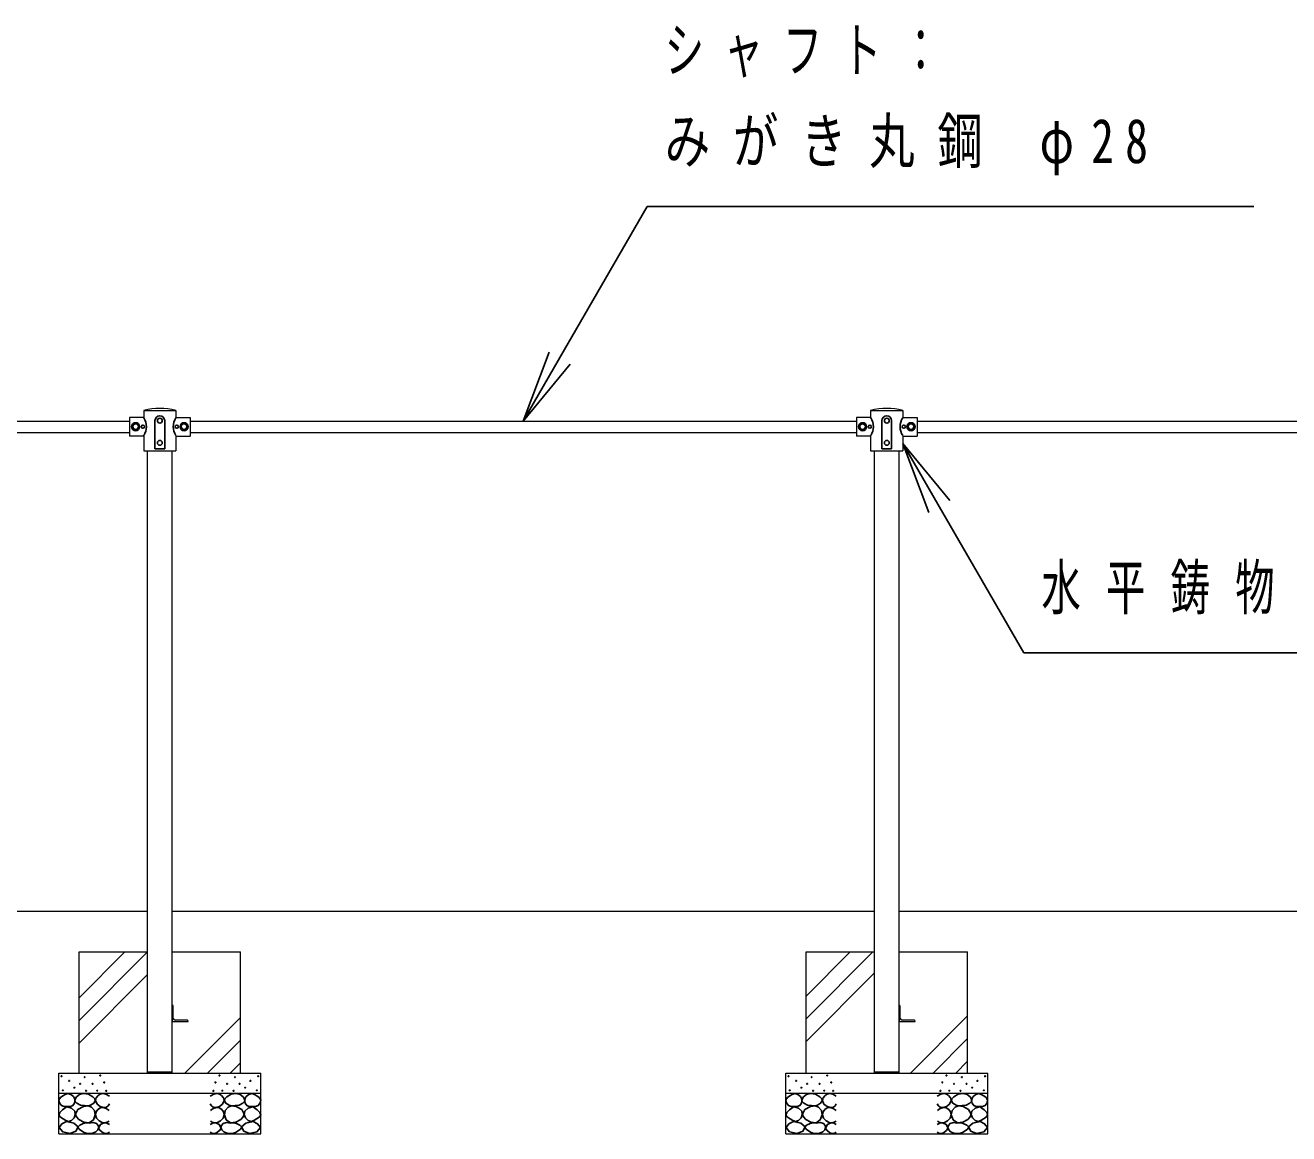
# Model space of a CAD drawing. Units: millimetres at full size; details may follow other scales. Extents: x -23589 to 138, y -1188 to 16020.
# Drawn here: x -8744 to -5616, y 5084 to 7828 of the extents above; entities that cross this region are included whole.
import ezdxf

# ---------------------------------------------------------------- set-up
doc = ezdxf.new("R2010")
doc.units = ezdxf.units.MM
doc.layers.add('線', color=7, linetype='Continuous', lineweight=13)
doc.layers.add('補助', color=2, linetype='Continuous', lineweight=25)
doc.styles.add('ＭＳ ゴシック', font='')
doc.styles.get('ＭＳ ゴシック').set_extended_font_data('MS Gothic')

msp = doc.modelspace()

# ---------------------------------------------------------------- linework, layer by layer
at = {"layer": '線'}
for p, q in [((-8485.76, 6857.193), (-8485.76, 6811.193)), ((-8450.76, 6857.193), (-8485.76, 6857.193)), ((-8450.76, 6874.693), (-8450.76, 6857.193)), ((-8450.76, 6874.169), (-8370.76, 6874.169)), ((-8370.76, 6874.693), (-8370.76, 6857.193)), ((-8370.76, 6857.193), (-8335.76, 6857.193)), ((-8335.76, 6857.193), (-8335.76, 6811.193)), ((-6685.76, 6857.193), (-6685.76, 6811.193)), ((-6650.76, 6857.193), (-6685.76, 6857.193)), ((-6650.76, 6874.693), (-6650.76, 6857.193)), ((-6650.76, 6874.169), (-6570.76, 6874.169)), ((-6570.76, 6874.693), (-6570.76, 6857.193)), ((-6570.76, 6857.193), (-6535.76, 6857.193)), ((-6535.76, 6857.193), (-6535.76, 6811.193)), ((-10135.76, 6848.193), (-8485.76, 6848.193)), ((-10135.76, 6820.193), (-8485.76, 6820.193)), ((-8335.76, 6848.193), (-6685.76, 6848.193)), ((-8335.76, 6820.193), (-6685.76, 6820.193)), ((-6535.76, 6848.193), (-4885.76, 6848.193)), ((-6535.76, 6820.193), (-4885.76, 6820.193)), ((-8450.76, 6811.193), (-8485.76, 6811.193)), ((-8450.76, 6811.193), (-8450.76, 6774.193)), ((-8370.76, 6811.193), (-8335.76, 6811.193)), ((-8370.76, 6811.193), (-8370.76, 6774.193)), ((-6650.76, 6811.193), (-6685.76, 6811.193)), ((-6650.76, 6811.193), (-6650.76, 6774.193)), ((-6570.76, 6811.193), (-6535.76, 6811.193)), ((-6570.76, 6811.193), (-6570.76, 6774.193)), ((-8450.76, 6774.193), (-8370.76, 6774.193)), ((-8441.01, 5234.193), (-8441.01, 6774.193)), ((-8380.51, 5234.193), (-8380.51, 6774.193)), ((-6650.76, 6774.193), (-6570.76, 6774.193)), ((-6641.01, 5234.193), (-6641.01, 6774.193)), ((-6580.51, 5234.193), (-6580.51, 6774.193)), ((-8441.01, 5634.193), (-10180.51, 5634.193)), ((-6641.01, 5634.193), (-8380.51, 5634.193)), ((-4841.01, 5634.193), (-6580.51, 5634.193)), ((-8610.76, 5534.193), (-8441.01, 5534.193)), ((-8610.76, 5234.193), (-8610.76, 5534.193)), ((-8380.51, 5534.193), (-8210.76, 5534.193)), ((-8210.76, 5234.193), (-8210.76, 5534.193)), ((-6810.76, 5534.193), (-6641.01, 5534.193)), ((-6810.76, 5234.193), (-6810.76, 5534.193)), ((-6580.51, 5534.193), (-6410.76, 5534.193)), ((-6410.76, 5234.193), (-6410.76, 5534.193)), ((-8379.51, 5402.193), (-8380.51, 5402.193)), ((-8380.51, 5402.193), (-8380.51, 5362.193)), ((-8377.51, 5369.693), (-8377.51, 5400.193)), ((-6579.51, 5402.193), (-6580.51, 5402.193)), ((-6580.51, 5402.193), (-6580.51, 5362.193)), ((-6577.51, 5369.693), (-6577.51, 5400.193)), ((-8380.51, 5362.193), (-8340.51, 5362.193)), ((-8342.51, 5365.193), (-8373.01, 5365.193)), ((-8340.51, 5362.193), (-8340.51, 5363.193)), ((-6580.51, 5362.193), (-6540.51, 5362.193)), ((-6542.51, 5365.193), (-6573.01, 5365.193)), ((-6540.51, 5362.193), (-6540.51, 5363.193)), ((-8660.76, 5084.193), (-8660.76, 5234.193)), ((-8660.76, 5234.193), (-8160.76, 5234.193)), ((-8160.76, 5084.193), (-8160.76, 5234.193)), ((-6860.76, 5084.193), (-6860.76, 5234.193)), ((-6860.76, 5234.193), (-6360.76, 5234.193)), ((-6360.76, 5084.193), (-6360.76, 5234.193)), ((-8660.76, 5184.193), (-8160.76, 5184.193)), ((-6860.76, 5184.193), (-6360.76, 5184.193)), ((-8660.76, 5084.193), (-8160.76, 5084.193)), ((-6860.76, 5084.193), (-6360.76, 5084.193))]:
    msp.add_line(p, q, dxfattribs=at)
at = {"layer": '線', "color": 2, "lineweight": 25}
for p, q in [((-8422.76, 6779.193), (-8422.76, 6849.193)), ((-8398.76, 6779.193), (-8398.76, 6849.193)), ((-6622.76, 6779.193), (-6622.76, 6849.193)), ((-6598.76, 6779.193), (-6598.76, 6849.193)), ((-8422.76, 6779.193), (-8398.76, 6779.193)), ((-6622.76, 6779.193), (-6598.76, 6779.193)), ((-8441.01, 5236.193), (-8380.51, 5236.193)), ((-6641.01, 5236.193), (-6580.51, 5236.193))]:
    msp.add_line(p, q, dxfattribs=at)
for centre, radius in [((-8410.76, 6849.193), 6), ((-6610.76, 6849.193), 6), ((-8470.76, 6834.193), 10), ((-8470.76, 6834.193), 6.9), ((-8452.76, 6834.193), 4), ((-8368.76, 6834.193), 4), ((-8350.76, 6834.193), 10), ((-8350.76, 6834.193), 6.9), ((-6670.76, 6834.193), 10), ((-6670.76, 6834.193), 6.9), ((-6652.76, 6834.193), 4), ((-6568.76, 6834.193), 4), ((-6550.76, 6834.193), 10), ((-6550.76, 6834.193), 6.9), ((-8410.76, 6794.193), 6), ((-6610.76, 6794.193), 6)]:
    msp.add_circle(centre, radius, dxfattribs=at)
at = {"layer": '線'}
for centre, radius, start, end in [((-8410.76, 6699.193), 180, 77.16041, 102.83959), ((-6610.76, 6699.193), 180, 77.16041, 102.83959), ((-8379.51, 5400.193), 2, 0, 90), ((-6579.51, 5400.193), 2, 0, 90), ((-8373.01, 5369.693), 4.5, 180, 270), ((-8342.51, 5363.193), 2, 0, 90), ((-6573.01, 5369.693), 4.5, 180, 270), ((-6542.51, 5363.193), 2, 0, 90)]:
    msp.add_arc(centre, radius, start, end, dxfattribs=at)
at = {"layer": '線', "color": 2, "lineweight": 25}
for centre, radius, start, end in [((-8483.61, 6834.193), 39.794, 326.42046, 33.57954), ((-8410.76, 6849.193), 12, 0, 180), ((-8337.909, 6834.193), 39.794, 146.42046, 213.57954), ((-6683.61, 6834.193), 39.794, 326.42046, 33.57954), ((-6610.76, 6849.193), 12, 0, 180), ((-6537.909, 6834.193), 39.794, 146.42046, 213.57954)]:
    msp.add_arc(centre, radius, start, end, dxfattribs=at)
at = {"layer": '補助'}
for p, q in [((-7420.76, 7004.078), (-7204.187, 7379.193)), ((-7204.187, 7379.193), (-7144.187, 7379.193)), ((-7144.187, 7379.193), (-5701.965, 7379.193)), ((-7446.74, 7019.078), (-7510.76, 6848.193)), ((-7510.76, 6848.193), (-7420.76, 7004.078)), ((-7394.779, 6989.078), (-7510.76, 6848.193)), ((-6506.74, 6621.809), (-6570.76, 6792.693)), ((-6454.779, 6651.809), (-6570.76, 6792.693)), ((-6570.76, 6792.693), (-6480.76, 6636.809)), ((-6480.76, 6636.809), (-6271.403, 6274.193)), ((-6271.403, 6274.193), (-6211.403, 6274.193)), ((-6211.403, 6274.193), (-5443.726, 6274.193))]:
    msp.add_line(p, q, dxfattribs=at)
at = {"layer": '補助', "lineweight": 13}
for p, q in [((-8610.76, 5364.764), (-8441.33, 5534.193)), ((-8610.76, 5420.891), (-8497.457, 5534.193)), ((-6810.76, 5368.713), (-6645.279, 5534.193)), ((-6810.76, 5424.839), (-6701.406, 5534.193)), ((-8610.76, 5308.637), (-8441.01, 5478.387)), ((-6810.76, 5312.586), (-6641.01, 5482.336)), ((-8348.444, 5234.193), (-8210.76, 5371.878)), ((-6552.393, 5234.193), (-6410.76, 5375.827)), ((-6496.266, 5234.193), (-6410.76, 5319.7)), ((-8292.318, 5234.193), (-8210.76, 5315.751)), ((-8236.191, 5234.193), (-8210.76, 5259.625)), ((-6440.14, 5234.193), (-6410.76, 5263.573))]:
    msp.add_line(p, q, dxfattribs=at)
at = {"layer": '補助'}
for points in [[(-8638.311, 5183.595), (-8644.773, 5181.055), (-8650.985, 5177.575), (-8656.843, 5173.538), (-8660.49, 5168.07), (-8659.478, 5160.488), (-8654.47, 5154.129), (-8647.605, 5151.539), (-8639.895, 5151.277), (-8632.283, 5151.881), (-8625.954, 5154.445), (-8622.201, 5159.731), (-8620.884, 5166.169), (-8621.732, 5171.375), (-8624.687, 5176.308), (-8630.846, 5181.135)], [(-8598.887, 5183.686), (-8603.791, 5183.069), (-8609.428, 5180.983), (-8617.4, 5175.196), (-8621.051, 5168.279), (-8620.177, 5164.317), (-8616.456, 5159.9), (-8606.965, 5155.128), (-8596.995, 5153.683), (-8589.644, 5153.511), (-8582.129, 5155.035), (-8574.53, 5159.65), (-8570.776, 5165.847), (-8571.745, 5170.5), (-8576.452, 5175.848), (-8587.121, 5182.054)], [(-8222.632, 5183.686), (-8217.728, 5183.069), (-8212.091, 5180.983), (-8204.12, 5175.196), (-8200.468, 5168.279), (-8201.342, 5164.317), (-8205.063, 5159.9), (-8214.554, 5155.128), (-8224.524, 5153.683), (-8231.875, 5153.511), (-8239.391, 5155.035), (-8246.989, 5159.65), (-8250.743, 5165.847), (-8249.774, 5170.5), (-8245.067, 5175.848), (-8234.398, 5182.054)], [(-8183.208, 5183.595), (-8176.746, 5181.055), (-8170.534, 5177.575), (-8164.676, 5173.538), (-8161.029, 5168.07), (-8162.041, 5160.488), (-8167.049, 5154.129), (-8173.914, 5151.539), (-8181.624, 5151.277), (-8189.236, 5151.881), (-8195.565, 5154.445), (-8199.318, 5159.731), (-8200.635, 5166.169), (-8199.787, 5171.375), (-8196.833, 5176.308), (-8190.673, 5181.135)], [(-6838.311, 5183.595), (-6844.773, 5181.055), (-6850.985, 5177.575), (-6856.843, 5173.538), (-6860.49, 5168.07), (-6859.478, 5160.488), (-6854.47, 5154.129), (-6847.605, 5151.539), (-6839.895, 5151.277), (-6832.283, 5151.881), (-6825.954, 5154.445), (-6822.201, 5159.731), (-6820.884, 5166.169), (-6821.732, 5171.375), (-6824.687, 5176.308), (-6830.846, 5181.135)], [(-6798.887, 5183.686), (-6803.791, 5183.069), (-6809.428, 5180.983), (-6817.4, 5175.196), (-6821.051, 5168.279), (-6820.177, 5164.317), (-6816.456, 5159.9), (-6806.965, 5155.128), (-6796.995, 5153.683), (-6789.644, 5153.511), (-6782.129, 5155.035), (-6774.53, 5159.65), (-6770.776, 5165.847), (-6771.745, 5170.5), (-6776.452, 5175.848), (-6787.121, 5182.054)], [(-6422.632, 5183.686), (-6417.728, 5183.069), (-6412.091, 5180.983), (-6404.12, 5175.196), (-6400.468, 5168.279), (-6401.342, 5164.317), (-6405.063, 5159.9), (-6414.554, 5155.128), (-6424.524, 5153.683), (-6431.875, 5153.511), (-6439.391, 5155.035), (-6446.989, 5159.65), (-6450.743, 5165.847), (-6449.774, 5170.5), (-6445.067, 5175.848), (-6434.398, 5182.054)], [(-6383.208, 5183.595), (-6376.746, 5181.055), (-6370.534, 5177.575), (-6364.676, 5173.538), (-6361.029, 5168.07), (-6362.041, 5160.488), (-6367.049, 5154.129), (-6373.914, 5151.539), (-6381.624, 5151.277), (-6389.236, 5151.881), (-6395.565, 5154.445), (-6399.318, 5159.731), (-6400.635, 5166.169), (-6399.787, 5171.375), (-6396.833, 5176.308), (-6390.673, 5181.135)], [(-8640.846, 5150.643), (-8646.175, 5147.851), (-8651.618, 5143.672), (-8658.067, 5136.853), (-8660.49, 5130.048), (-8656.862, 5125.22), (-8650.351, 5120.859), (-8643.714, 5116.572), (-8637.044, 5114.522), (-8629.399, 5116.969), (-8623.102, 5123.394), (-8619.996, 5131.672), (-8621.518, 5140.187), (-8629.676, 5147.438)], [(-8611.591, 5119.356), (-8599.002, 5112.5), (-8585.642, 5111.517), (-8575.359, 5118.971), (-8570.506, 5130.708), (-8572.787, 5141.486), (-8579.696, 5149.629), (-8588.521, 5153.062), (-8599.698, 5151.791), (-8613.452, 5143.737), (-8619.429, 5132.871), (-8616.793, 5125.677)], [(-8209.928, 5119.356), (-8222.517, 5112.5), (-8235.877, 5111.517), (-8246.161, 5118.971), (-8251.013, 5130.708), (-8248.733, 5141.486), (-8241.823, 5149.629), (-8232.998, 5153.062), (-8221.822, 5151.791), (-8208.067, 5143.737), (-8202.09, 5132.871), (-8204.726, 5125.677)], [(-8180.673, 5150.643), (-8175.345, 5147.851), (-8169.901, 5143.672), (-8163.452, 5136.853), (-8161.029, 5130.048), (-8164.657, 5125.22), (-8171.168, 5120.859), (-8177.805, 5116.572), (-8184.475, 5114.522), (-8192.12, 5116.969), (-8198.417, 5123.394), (-8201.523, 5131.672), (-8200.001, 5140.187), (-8191.843, 5147.438)], [(-6840.846, 5150.643), (-6846.175, 5147.851), (-6851.618, 5143.672), (-6858.067, 5136.853), (-6860.49, 5130.048), (-6856.862, 5125.22), (-6850.351, 5120.859), (-6843.714, 5116.572), (-6837.044, 5114.522), (-6829.399, 5116.969), (-6823.102, 5123.394), (-6819.996, 5131.672), (-6821.518, 5140.187), (-6829.676, 5147.438)], [(-6811.591, 5119.356), (-6799.002, 5112.5), (-6785.642, 5111.517), (-6775.359, 5118.971), (-6770.506, 5130.708), (-6772.787, 5141.486), (-6779.696, 5149.629), (-6788.521, 5153.062), (-6799.698, 5151.791), (-6813.452, 5143.737), (-6819.429, 5132.871), (-6816.793, 5125.677)], [(-6409.928, 5119.356), (-6422.517, 5112.5), (-6435.877, 5111.517), (-6446.161, 5118.971), (-6451.013, 5130.708), (-6448.733, 5141.486), (-6441.823, 5149.629), (-6432.998, 5153.062), (-6421.822, 5151.791), (-6408.067, 5143.737), (-6402.09, 5132.871), (-6404.726, 5125.677)], [(-6380.673, 5150.643), (-6375.345, 5147.851), (-6369.901, 5143.672), (-6363.452, 5136.853), (-6361.029, 5130.048), (-6364.657, 5125.22), (-6371.168, 5120.859), (-6377.805, 5116.572), (-6384.475, 5114.522), (-6392.12, 5116.969), (-6398.417, 5123.394), (-6401.523, 5131.672), (-6400.001, 5140.187), (-6391.843, 5147.438)], [(-8641.665, 5114.71), (-8652.984, 5108.691), (-8659.795, 5099.876), (-8651.309, 5088.607), (-8632.874, 5084.492), (-8618.52, 5090.603), (-8613.095, 5100.975), (-8623.877, 5110.084)], [(-8584.561, 5110.566), (-8592.096, 5111.193), (-8600.238, 5109.755), (-8609.166, 5105.698), (-8613.483, 5100.295), (-8610.796, 5095.612), (-8604.834, 5091.105), (-8598.355, 5087.262), (-8591.048, 5084.888), (-8579.2, 5085.121), (-8568.884, 5089.213), (-8564.181, 5094.02), (-8562.127, 5099.754), (-8563.186, 5104.902), (-8567.262, 5109.485), (-8575.661, 5112.025)], [(-8236.958, 5110.566), (-8229.423, 5111.193), (-8221.281, 5109.755), (-8212.353, 5105.698), (-8208.036, 5100.295), (-8210.723, 5095.612), (-8216.685, 5091.105), (-8223.164, 5087.262), (-8230.471, 5084.888), (-8242.32, 5085.121), (-8252.635, 5089.213), (-8257.339, 5094.02), (-8259.392, 5099.754), (-8258.333, 5104.902), (-8254.257, 5109.485), (-8245.858, 5112.025)], [(-8179.854, 5114.71), (-8168.535, 5108.691), (-8161.724, 5099.876), (-8170.21, 5088.607), (-8188.645, 5084.492), (-8202.999, 5090.603), (-8208.424, 5100.975), (-8197.642, 5110.084)], [(-6841.665, 5114.71), (-6852.984, 5108.691), (-6859.795, 5099.876), (-6851.309, 5088.607), (-6832.874, 5084.492), (-6818.52, 5090.603), (-6813.095, 5100.975), (-6823.877, 5110.084)], [(-6784.561, 5110.566), (-6792.096, 5111.193), (-6800.238, 5109.755), (-6809.166, 5105.698), (-6813.483, 5100.295), (-6810.796, 5095.612), (-6804.834, 5091.105), (-6798.355, 5087.262), (-6791.048, 5084.888), (-6779.2, 5085.121), (-6768.884, 5089.213), (-6764.181, 5094.02), (-6762.127, 5099.754), (-6763.186, 5104.902), (-6767.262, 5109.485), (-6775.661, 5112.025)], [(-6436.958, 5110.566), (-6429.423, 5111.193), (-6421.281, 5109.755), (-6412.353, 5105.698), (-6408.036, 5100.295), (-6410.723, 5095.612), (-6416.685, 5091.105), (-6423.164, 5087.262), (-6430.471, 5084.888), (-6442.32, 5085.121), (-6452.635, 5089.213), (-6457.339, 5094.02), (-6459.392, 5099.754), (-6458.333, 5104.902), (-6454.257, 5109.485), (-6445.858, 5112.025)], [(-6379.854, 5114.71), (-6368.535, 5108.691), (-6361.724, 5099.876), (-6370.21, 5088.607), (-6388.645, 5084.492), (-6402.999, 5090.603), (-6408.424, 5100.975), (-6397.642, 5110.084)]]:
    msp.add_lwpolyline(points, close=True, dxfattribs=at)
for points in [[(-8535.76, 5177.492), (-8544.187, 5182.348), (-8552.87, 5183.829), (-8558.489, 5182.141), (-8563.642, 5178.443), (-8568.114, 5173.134), (-8569.98, 5166.402), (-8566.311, 5157.632), (-8558.256, 5151.194), (-8549.957, 5148.815), (-8542.73, 5149.926), (-8538.68, 5153.302), (-8535.76, 5157.848)], [(-8285.76, 5177.492), (-8277.332, 5182.348), (-8268.65, 5183.829), (-8263.03, 5182.141), (-8257.877, 5178.443), (-8253.405, 5173.134), (-8251.54, 5166.402), (-8255.208, 5157.632), (-8263.263, 5151.194), (-8271.562, 5148.815), (-8278.789, 5149.926), (-8282.839, 5153.302), (-8285.76, 5157.848)], [(-6735.76, 5177.492), (-6744.187, 5182.348), (-6752.87, 5183.829), (-6758.489, 5182.141), (-6763.642, 5178.443), (-6768.114, 5173.134), (-6769.98, 5166.402), (-6766.311, 5157.632), (-6758.256, 5151.194), (-6749.957, 5148.815), (-6742.73, 5149.926), (-6738.68, 5153.302), (-6735.76, 5157.848)], [(-6485.76, 5177.492), (-6477.332, 5182.348), (-6468.65, 5183.829), (-6463.03, 5182.141), (-6457.877, 5178.443), (-6453.405, 5173.134), (-6451.54, 5166.402), (-6455.208, 5157.632), (-6463.263, 5151.194), (-6471.562, 5148.815), (-6478.789, 5149.926), (-6482.839, 5153.302), (-6485.76, 5157.848)], [(-8536.076, 5141.371), (-8543.217, 5146.833), (-8551.285, 5149.293), (-8557.99, 5148.068), (-8563.959, 5144.223), (-8568.352, 5138.442), (-8569.98, 5131.232), (-8567.315, 5122.624), (-8561.107, 5115.707), (-8553.468, 5111.835), (-8545.899, 5110.954), (-8540.745, 5112.393), (-8536.076, 5115.073)], [(-8285.443, 5141.371), (-8278.302, 5146.833), (-8270.234, 5149.293), (-8263.529, 5148.068), (-8257.56, 5144.223), (-8253.167, 5138.442), (-8251.54, 5131.232), (-8254.204, 5122.624), (-8260.412, 5115.707), (-8268.051, 5111.835), (-8275.62, 5110.954), (-8280.774, 5112.393), (-8285.443, 5115.073)], [(-6736.076, 5141.371), (-6743.217, 5146.833), (-6751.285, 5149.293), (-6757.99, 5148.068), (-6763.959, 5144.223), (-6768.352, 5138.442), (-6769.98, 5131.232), (-6767.315, 5122.624), (-6761.107, 5115.707), (-6753.468, 5111.835), (-6745.899, 5110.954), (-6740.745, 5112.393), (-6736.076, 5115.073)], [(-6485.443, 5141.371), (-6478.302, 5146.833), (-6470.234, 5149.293), (-6463.529, 5148.068), (-6457.56, 5144.223), (-6453.167, 5138.442), (-6451.54, 5131.232), (-6454.204, 5122.624), (-6460.412, 5115.707), (-6468.051, 5111.835), (-6475.62, 5110.954), (-6480.774, 5112.393), (-6485.443, 5115.073)], [(-8535.76, 5106.835), (-8541.778, 5110.154), (-8549.067, 5110.954), (-8557.783, 5106.62), (-8562.058, 5099.864), (-8561.446, 5096.194), (-8558.573, 5091.943), (-8551.41, 5086.471), (-8543.997, 5084.655), (-8539.701, 5085.707), (-8535.76, 5087.824)], [(-8285.76, 5106.835), (-8279.741, 5110.154), (-8272.452, 5110.954), (-8263.736, 5106.62), (-8259.461, 5099.864), (-8260.074, 5096.194), (-8262.946, 5091.943), (-8270.109, 5086.471), (-8277.522, 5084.655), (-8281.818, 5085.707), (-8285.76, 5087.824)], [(-6735.76, 5106.835), (-6741.778, 5110.154), (-6749.067, 5110.954), (-6757.783, 5106.62), (-6762.058, 5099.864), (-6761.446, 5096.194), (-6758.573, 5091.943), (-6751.41, 5086.471), (-6743.997, 5084.655), (-6739.701, 5085.707), (-6735.76, 5087.824)], [(-6485.76, 5106.835), (-6479.741, 5110.154), (-6472.452, 5110.954), (-6463.736, 5106.62), (-6459.461, 5099.864), (-6460.074, 5096.194), (-6462.946, 5091.943), (-6470.109, 5086.471), (-6477.522, 5084.655), (-6481.818, 5085.707), (-6485.76, 5087.824)]]:
    msp.add_lwpolyline(points, dxfattribs=at)
for centre in [(-8654.153, 5226.37), (-8596.804, 5224.152), (-8558.343, 5228.285), (-8263.177, 5228.285), (-8224.715, 5224.152), (-8167.366, 5226.37), (-6854.153, 5226.37), (-6796.804, 5224.152), (-6758.343, 5228.285), (-6463.177, 5228.285), (-6424.715, 5224.152), (-6367.366, 5226.37), (-8635.142, 5214.964), (-8622.152, 5198.171), (-8608.21, 5207.676), (-8577.263, 5207.742), (-8548.342, 5211.256), (-8273.177, 5211.256), (-8244.256, 5207.742), (-8213.309, 5207.676), (-8199.367, 5198.171), (-8186.377, 5214.964), (-6835.142, 5214.964), (-6822.152, 5198.171), (-6808.21, 5207.676), (-6777.263, 5207.742), (-6748.342, 5211.256), (-6473.177, 5211.256), (-6444.256, 5207.742), (-6413.309, 5207.676), (-6399.367, 5198.171), (-6386.377, 5214.964), (-8650.985, 5191.517), (-8593.318, 5190.566), (-8565.641, 5190.714), (-8543.476, 5190.173), (-8278.043, 5190.173), (-8255.879, 5190.714), (-8228.201, 5190.566), (-8170.534, 5191.517), (-6850.985, 5191.517), (-6793.318, 5190.566), (-6765.641, 5190.714), (-6743.476, 5190.173), (-6478.043, 5190.173), (-6455.879, 5190.714), (-6428.201, 5190.566), (-6370.534, 5191.517)]:
    msp.add_circle(centre, 1, dxfattribs=at)

# ---------------------------------------------------------------- texts
at = {"layer": '補助', "char_height": 110, "attachment_point": 1, "style": 'ＭＳ ゴシック'}
for s, insert in [('\\T1.5;\\W0.65;シャフト：', (-7160.687, 7821.693)), ('\\T1.5;\\W0.75;みがき丸鋼\\~φ28', (-7160.687, 7596.693)), ('\\T1.64;\\W0.65;水平鋳物', (-6227.903, 6491.693))]:
    msp.add_mtext(s, dxfattribs=dict(at, insert=insert))

doc.saveas('drawing.dxf')
